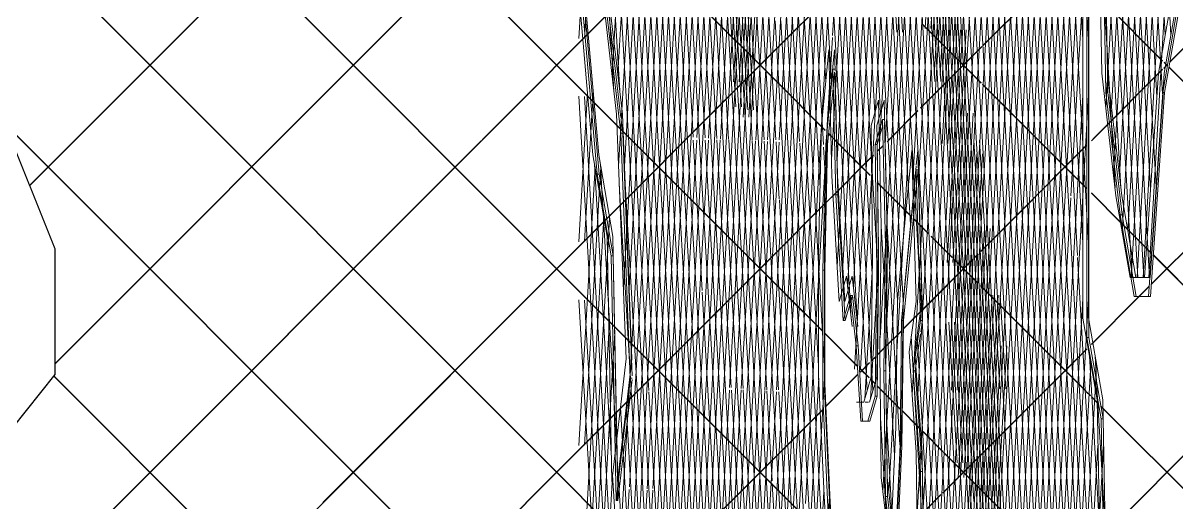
# Model space of a CAD drawing. Header units: millimetres. Extents: x -12186 to 152825, y -4386 to 9463.
# Drawn here: x 121620.1 to 122064.3, y 3819.8 to 4004.7 of the extents above; entities that cross this region are included whole.
import ezdxf

# ---------------------------------------------------------------- set-up
doc = ezdxf.new("R2010")
doc.units = ezdxf.units.MM
doc.layers.add('G-IMPT', color=8, linetype='Continuous', lineweight=5)
doc.layers.add('L-PLNT', color=71, linetype='Continuous', lineweight=5)

# ---------------------------------------------------------------- blocks, each defined once
blk = doc.blocks.new('SVA_Shades of Green Tree - Australian_Tree_based_on_Leopard_Tree_2901-V502-Section 4')
at = {"layer": 'G-IMPT'}
for p, q in [((-37383.68, 3976.32), (-37433.38, 4834.56)), ((-37393.27, 3906.7), (-37445.7, 4812.05)), ((-37386.16, 3940.68), (-37436, 4801.35)), ((-37383.99, 3941.51), (-37433.78, 4801.35)), ((-37391.06, 3906.7), (-37440.8, 4765.63)), ((-37388.73, 3906.7), (-37438.27, 4762.14)), ((-37386.51, 3906.7), (-37436.05, 4762.14)), ((-37564.89, 3968.31), (-37606.24, 4682.32)), ((-37562.67, 3968.31), (-37604.01, 4682.19)), ((-37567.61, 3936.95), (-37606.24, 4603.89)), ((-37565.4, 3936.95), (-37604.01, 4603.76)), ((-37380.51, 3999.98), (-37415.18, 4598.66)), ((-37381.53, 3977.43), (-37417.02, 4590.27)), ((-37378.29, 3999.98), (-37412.53, 4591.27)), ((-37541.19, 3971.21), (-37574.63, 4548.72)), ((-37538.97, 3971.21), (-37572.42, 4548.72)), ((-37572.81, 3948.26), (-37606.24, 4525.46)), ((-37617, 3912.21), (-38224.96, 4521.19)), ((-37616.87, 3912.21), (-38224.83, 4521.19)), ((-37525, 3911.37), (-37489.74, 4520.35)), ((-37522.79, 3911.37), (-37487.52, 4520.35)), ((-37593.43, 3984.59), (-37562.83, 4512.92)), ((-37545.8, 3972.38), (-37576.58, 4503.91)), ((-37543.58, 3972.38), (-37574.37, 4503.91)), ((-37590.92, 3949.53), (-37560.09, 4481.81)), ((-37588.7, 3949.53), (-37557.88, 4481.81)), ((-37501.13, 3965.29), (-37530.71, 4476.06)), ((-37498.91, 3965.29), (-37528.49, 4476.06)), ((-37501.89, 3918.36), (-37469.93, 4470.15)), ((-37499.67, 3918.36), (-37467.72, 4470.15)), ((-37432.85, 3648.99), (-37480.09, 4464.68)), ((-37430.63, 3648.99), (-37477.87, 4464.68)), ((-37437, 3642.17), (-37484.42, 4461.02)), ((-37579.62, 3987.7), (-37552.37, 4458.31)), ((-37577.41, 3987.7), (-37550.16, 4458.31)), ((-37500.07, 3871.38), (-37466.16, 4456.86)), ((-37497.85, 3871.38), (-37463.95, 4456.86)), ((-37589.09, 3902.66), (-37557.33, 4451.13)), ((-37586.88, 3902.58), (-37555.11, 4451.13)), ((-37579.64, 3987.75), (-37606.24, 4447.03)), ((-37577.42, 3987.75), (-37604.01, 4446.9)), ((-37570.59, 3948.26), (-37599.35, 4444.79)), ((-37490.52, 3957.86), (-37462.39, 4443.57)), ((-37488.3, 3957.86), (-37460.17, 4443.57)), ((-37441.14, 3635.35), (-37487.23, 4431.24)), ((-37438.93, 3635.35), (-37485.02, 4431.24)), ((-37445.29, 3628.53), (-37490.05, 4401.46)), ((-37454.19, 3820.38), (-37487.84, 4401.46)), ((-37446, 3562.42), (-37492.87, 4371.68)), ((-37581.64, 3943.94), (-37606.24, 4368.6)), ((-37579.43, 3943.94), (-37604.01, 4368.48)), ((-37421.1, 3980.19), (-37398.54, 4369.69)), ((-37418.88, 3980.19), (-37396.95, 4358.99)), ((-37447.23, 3505.16), (-37495.52, 4339.01)), ((-37445.01, 3505.16), (-37493.3, 4339.01)), ((-37450.04, 3475.19), (-37498.17, 4306.34)), ((-37447.82, 3475.19), (-37495.95, 4306.34)), ((-37490.29, 3883.36), (-37465.67, 4308.43)), ((-37488.07, 3883.36), (-37463.97, 4299.56)), ((-37412.21, 3998.39), (-37429.45, 4296.2)), ((-37489.17, 3824.26), (-37462.12, 4291.32)), ((-37555.55, 3854.38), (-37530.71, 4283.45)), ((-37547.23, 3959.84), (-37528.49, 4283.45)), ((-37486.96, 3824.26), (-37460.29, 4284.75)), ((-37477.68, 3944.29), (-37458.04, 4283.38)), ((-37403.39, 3972.17), (-37385.33, 4284.12)), ((-37401.18, 3972.17), (-37383.67, 4274.52)), ((-37475.46, 3944.29), (-37456.49, 4271.84)), ((-37616.87, 3833.78), (-38046.56, 4264.19)), ((-37525, 3832.94), (-37500.08, 4263.35)), ((-37522.79, 3832.94), (-37497.86, 4263.35)), ((-37480.75, 3927.12), (-37500.05, 4260.38)), ((-37478.53, 3927.12), (-37497.83, 4260.38)), ((-37546.76, 3982.05), (-37530.71, 4259.27)), ((-37544.54, 3982.05), (-37528.49, 4259.27)), ((-37445.43, 3650.91), (-37480.06, 4248.94)), ((-37443.21, 3650.91), (-37477.85, 4248.94)), ((-37400.36, 3946.04), (-37383.63, 4235.04)), ((-37581.86, 3869.28), (-37602.89, 4232.37)), ((-37579.65, 3869.28), (-37600.67, 4232.37)), ((-37469.16, 3982.19), (-37483.47, 4229.34)), ((-37398.15, 3946.04), (-37381.89, 4226.81)), ((-37477.93, 3861.52), (-37457.5, 4214.27)), ((-37397.07, 3924.47), (-37380.22, 4215.44)), ((-37475.71, 3861.52), (-37455.67, 4207.71)), ((-37394.86, 3924.47), (-37378.48, 4207.21)), ((-37592.73, 3978.54), (-37605.87, 4205.5)), ((-37555.55, 3775.95), (-37530.71, 4205.02)), ((-37542.7, 3959.65), (-37528.49, 4205.02)), ((-37413.26, 3938.15), (-37428.69, 4204.65)), ((-37411.05, 3938.15), (-37426.48, 4204.65)), ((-37443.79, 3562.42), (-37480.63, 4198.57)), ((-37512.79, 3965.31), (-37499.43, 4196.13)), ((-37508.58, 3999.82), (-37497.21, 4196.13)), ((-37530.05, 3981.98), (-37728.36, 4180.61)), ((-37529.92, 3981.98), (-37728.23, 4180.61)), ((-37543.01, 3968.37), (-37530.71, 4180.84)), ((-37540.8, 3968.37), (-37528.49, 4180.84)), ((-37530.71, 3969.74), (-37518.54, 4179.77)), ((-37528.49, 3969.74), (-37516.33, 4179.77)), ((-37393.56, 3906.7), (-37378.18, 4172.35)), ((-37483.59, 3897.72), (-37499.14, 4166.26)), ((-37481.37, 3897.72), (-37496.92, 4166.26)), ((-37470.99, 3667.57), (-37442.16, 4165.54)), ((-37391.33, 3906.91), (-37376.55, 4162.12)), ((-37476.04, 3815.62), (-37456.24, 4157.56)), ((-37502.12, 3904.02), (-37516.45, 4151.48)), ((-37499.91, 3904.02), (-37514.24, 4151.48)), ((-37468.78, 3667.57), (-37440.69, 4152.62)), ((-37473.83, 3815.62), (-37454.7, 4146.03)), ((-37417.58, 3620.59), (-37447.66, 4140)), ((-37415.36, 3620.59), (-37445.41, 4139.39)), ((-37572.82, 3948.34), (-37562.1, 4133.47)), ((-37570.61, 3948.34), (-37559.89, 4133.47)), ((-37575.98, 3972.21), (-37566.91, 4128.86)), ((-37573.77, 3972.21), (-37564.69, 4128.86)), ((-37509.02, 3952.11), (-37498.78, 4128.91)), ((-37506.8, 3952.11), (-37496.56, 4128.91)), ((-37532.04, 3950.18), (-37542.09, 4123.69)), ((-37530.38, 3959.69), (-37539.88, 4123.69)), ((-37539.28, 3978.58), (-37530.71, 4126.59)), ((-37537.06, 3978.58), (-37528.49, 4126.59)), ((-37530.05, 3903.55), (-37740.59, 4114.44)), ((-37529.92, 3903.55), (-37740.46, 4114.44)), ((-37530.71, 3891.31), (-37517.83, 4113.6)), ((-37458.75, 3565.18), (-37426.81, 4116.74)), ((-37456.54, 3565.18), (-37424.6, 4116.74)), ((-37528.49, 3891.31), (-37515.68, 4112.5)), ((-37472.9, 4002.59), (-37466.53, 4112.64)), ((-37470.69, 4002.59), (-37464.31, 4112.64)), ((-37511.18, 3982.03), (-37518.21, 4103.36)), ((-37508.97, 3982.03), (-37515.99, 4103.36)), ((-37470.44, 3598.77), (-37441.35, 4101.03)), ((-37389.02, 3906.7), (-37377.58, 4104.13)), ((-37474.19, 3769.21), (-37455.42, 4093.26)), ((-37468.22, 3598.77), (-37439.63, 4092.39)), ((-37416.54, 3681.06), (-37440.29, 4091.18)), ((-37400.34, 3558.13), (-37431.28, 4092.42)), ((-37398.12, 3558.13), (-37429.06, 4092.42)), ((-37386.8, 3906.7), (-37375.99, 4093.42)), ((-37378.7, 3989.56), (-37277.09, 4091.34)), ((-37378.67, 3989.72), (-37277.21, 4091.34)), ((-37544.93, 3780.61), (-37562.73, 4087.99)), ((-37553.12, 3960.16), (-37560.52, 4087.99)), ((-37543.72, 3838.17), (-37558.36, 4090.83)), ((-37548.56, 3959.91), (-37556.14, 4090.83)), ((-37538.34, 3980.38), (-37544.71, 4090.5)), ((-37536.12, 3980.38), (-37542.5, 4090.5)), ((-37492.32, 3970.07), (-37499.14, 4087.83)), ((-37490.1, 3970.07), (-37496.92, 4087.83)), ((-37467.27, 3575.05), (-37437.47, 4089.53)), ((-37424.55, 3662.62), (-37449.16, 4087.58)), ((-37422.34, 3662.62), (-37446.95, 4087.58)), ((-37617, 3833.78), (-37866.17, 4083.38)), ((-37523.47, 3959.01), (-37530.76, 4084.84)), ((-37521.26, 3959.01), (-37528.54, 4084.84)), ((-37471.94, 3769.84), (-37453.74, 4084.03)), ((-37414.32, 3681.06), (-37437.65, 4083.79)), ((-37465.05, 3575.05), (-37435.77, 4080.67)), ((-37643.38, 3959.85), (-37530.05, 4073.37)), ((-37643.25, 3959.85), (-37529.92, 4073.37)), ((-37457.24, 3512.97), (-37424.59, 4076.64)), ((-37455.02, 3512.97), (-37422.38, 4076.64)), ((-37564.57, 3934), (-37556.66, 4070.56)), ((-37560.81, 3960.59), (-37554.44, 4070.56)), ((-37483.88, 4001.11), (-37487.95, 4071.52)), ((-37481.66, 4001.11), (-37485.74, 4071.52)), ((-37437.25, 3588.03), (-37465.21, 4070.91)), ((-37435.03, 3588.03), (-37462.99, 4070.91)), ((-37472.29, 3723.59), (-37452.51, 4065.17)), ((-37469.41, 3984.4), (-37464.67, 4066.26)), ((-37467.2, 3984.4), (-37462.46, 4066.26)), ((-37428.7, 3655.8), (-37452.38, 4064.74)), ((-37817.73, 3942.06), (-37703.9, 4056.09)), ((-37817.6, 3942.06), (-37703.77, 4056.09)), ((-37542.42, 3972.55), (-37547.33, 4057.31)), ((-37540.21, 3972.55), (-37545.12, 4057.31)), ((-37470.07, 3723.71), (-37450.75, 4057.23)), ((-37404.31, 3548.33), (-37433.72, 4056.12)), ((-37513.36, 3941.22), (-37519.96, 4055.24)), ((-37512.11, 3957.89), (-37517.75, 4055.24)), ((-37462.01, 3587.42), (-37434.95, 4054.68)), ((-37426.49, 3655.8), (-37449.57, 4054.46)), ((-37402.1, 3548.33), (-37431.25, 4051.74)), ((-37418.99, 3938.15), (-37412.21, 4055.27)), ((-37399.82, 3941.32), (-37406.19, 4051.42)), ((-37397.6, 3941.32), (-37403.98, 4051.42)), ((-37459.79, 3587.42), (-37433.29, 4045.09)), ((-37416.77, 3938.15), (-37410.61, 4044.56)), ((-37560.97, 3917.72), (-37553.97, 4038.5)), ((-37556.29, 3960.34), (-37551.76, 4038.5)), ((-37466.38, 3958.27), (-37461.77, 4037.99)), ((-37464.17, 3958.27), (-37459.55, 4037.99)), ((-37450.66, 3996.04), (-37410.61, 4036.15)), ((-37450.66, 3995.91), (-37410.61, 4036.02)), ((-37417.8, 3938.15), (-37423.37, 4034.23)), ((-37415.59, 3938.15), (-37421.15, 4034.23)), ((-37569.66, 3924.48), (-37563.82, 4025.27)), ((-37567.45, 3924.48), (-37561.61, 4025.27)), ((-37547.11, 3739.7), (-37563.78, 4027.67)), ((-37557.67, 3960.42), (-37561.57, 4027.67)), ((-37506.85, 3911.03), (-37500.12, 4027.31)), ((-37504.64, 3911.03), (-37497.91, 4027.31)), ((-37493.26, 3907.89), (-37500.13, 4026.56)), ((-37491.67, 3918.66), (-37497.92, 4026.56)), ((-37543.29, 3909.13), (-37549.95, 4024.12)), ((-37544, 3959.66), (-37547.74, 4024.12)), ((-37536.23, 3952.78), (-37532.27, 4021.11)), ((-37533.62, 3959.68), (-37530.06, 4021.11)), ((-37456.02, 3455.55), (-37423.08, 4024.36)), ((-37453.81, 3455.55), (-37420.87, 4024.36)), ((-37594.95, 4016.78), (-37589.48, 3969.61)), ((-37530.05, 3994.94), (-37509.31, 4015.71)), ((-37529.92, 3994.94), (-37509.31, 4015.59)), ((-37381.5, 3990.16), (-37403.99, 4012.69)), ((-37381.5, 3990.03), (-37403.99, 4012.56)), ((-37807.98, 3873.4), (-37673.64, 4007.97)), ((-37807.85, 3873.4), (-37673.51, 4007.97)), ((-37606.24, 3998.77), (-37605.62, 4009.32)), ((-37590.52, 3978.54), (-37592.23, 4008.07)), ((-37591.17, 3985.34), (-37589.82, 4008.76)), ((-37557.92, 3891.99), (-37551.13, 4009.21)), ((-37551.76, 3960.09), (-37548.91, 4009.21)), ((-37513.92, 3872.56), (-37521.72, 4007.12)), ((-37512.33, 3883.27), (-37519.5, 4007.12)), ((-37466.94, 3982.19), (-37468.5, 4009.19)), ((-37434.78, 3642.17), (-37456.04, 4009.18)), ((-37409.99, 3998.39), (-37410.61, 4009.09)), ((-37603.91, 4000.6), (-37603.62, 4005.7)), ((-37525, 3907), (-37530.71, 4005.49)), ((-37522.79, 3907), (-37528.49, 4005.49)), ((-37451.33, 3981.55), (-37474.02, 4004.28)), ((-37451.32, 3981.67), (-37474.01, 4004.4)), ((-37604.01, 3998.89), (-37603.91, 4000.6)), ((-37510.58, 3965.31), (-37508.62, 3999.12)), ((-37464.5, 3912.37), (-37459.31, 4002.05)), ((-37462.28, 3912.37), (-37457.09, 4002.05)), ((-37617, 3907.84), (-37530.05, 3994.94)), ((-37616.87, 3907.84), (-37529.92, 3994.94)), ((-37474.67, 3971.86), (-37451.08, 3995.49)), ((-37474.66, 3972), (-37451.08, 3995.62)), ((-37379.65, 3988.31), (-37380.95, 3989.61)), ((-37379.67, 3988.2), (-37380.95, 3989.49)), ((-37581.61, 3953.49), (-37579.62, 3987.7)), ((-37537.09, 3253.11), (-37579.64, 3987.75)), ((-37579.39, 3953.49), (-37577.41, 3987.7)), ((-37534.88, 3253.11), (-37577.42, 3987.75)), ((-37387.14, 3981.23), (-37381.49, 3986.89)), ((-37387.02, 3981.23), (-37381.49, 3986.77)), ((-37381.05, 3987.34), (-37379.56, 3988.82)), ((-37381.05, 3987.2), (-37379.59, 3988.67)), ((-37370.91, 3979.42), (-37379.04, 3987.57)), ((-37370.78, 3979.42), (-37379.02, 3987.68)), ((-37530.71, 3848.63), (-37538.34, 3980.38)), ((-37534.92, 3959.67), (-37536.12, 3980.38)), ((-37511.36, 3963.26), (-37530.05, 3981.98)), ((-37511.37, 3963.39), (-37529.92, 3981.98)), ((-37423.32, 3953.62), (-37450.82, 3981.17)), ((-37423.45, 3953.62), (-37450.82, 3981.04)), ((-37441.06, 3635.49), (-37421.1, 3980.19)), ((-37438.84, 3635.49), (-37418.88, 3980.19)), ((-37401.98, 3966.37), (-37387.14, 3981.23)), ((-37401.97, 3966.25), (-37387.02, 3981.23)), ((-37606.24, 3920.34), (-37602.9, 3977.96)), ((-37588.95, 3677.94), (-37606.24, 3976.46)), ((-37586.73, 3677.94), (-37604.01, 3976.33)), ((-37600.89, 3974.34), (-37600.68, 3977.96)), ((-37543.29, 3909.26), (-37539.28, 3978.58)), ((-37538.16, 3959.66), (-37537.06, 3978.58)), ((-37414.45, 3938.15), (-37412.21, 3976.84)), ((-37410.61, 3966.13), (-37409.99, 3976.84)), ((-37386.3, 3906.7), (-37381.35, 3977.94)), ((-37601.19, 3969.24), (-37600.89, 3974.34)), ((-37581.89, 3870.08), (-37575.98, 3972.21)), ((-37579.68, 3870.08), (-37573.77, 3972.21)), ((-37530.71, 3770.2), (-37542.42, 3972.55)), ((-37539.46, 3959.66), (-37540.21, 3972.55)), ((-37385.86, 3903.96), (-37316.55, 3973.39)), ((-37385.85, 3904.1), (-37316.67, 3973.39)), ((-37604.01, 3920.47), (-37601.19, 3969.24)), ((-37589.48, 3969.61), (-37585.84, 3875.25)), ((-37562.31, 3923.79), (-37564.89, 3968.31)), ((-37562.23, 3960.67), (-37562.67, 3968.31)), ((-37532.03, 3946.81), (-37530.71, 3969.74)), ((-37529.07, 3959.69), (-37528.49, 3969.74)), ((-37487.53, 3958.97), (-37475.72, 3970.81)), ((-37486.81, 3959.83), (-37475.71, 3970.94)), ((-37462.81, 3863.19), (-37456.63, 3969.9)), ((-37460.59, 3863.19), (-37454.41, 3969.9)), ((-37617, 3755.36), (-37827.3, 3966.01)), ((-37616.87, 3755.36), (-37827.17, 3966.01)), ((-37525, 3754.51), (-37512.8, 3965.16)), ((-37511.34, 3952.25), (-37510.72, 3962.88)), ((-37510.72, 3962.88), (-37510.59, 3965.16)), ((-37495.21, 3863.2), (-37501.13, 3965.29)), ((-37493, 3863.2), (-37498.91, 3965.29)), ((-37412.23, 3938.15), (-37410.61, 3966.13)), ((-37408.93, 3959.28), (-37401.97, 3966.25)), ((-37408.26, 3960.08), (-37401.98, 3966.37)), ((-37898.01, 3704.79), (-37643.9, 3959.33)), ((-37897.88, 3704.79), (-37643.25, 3959.85)), ((-37562.35, 3934), (-37560.87, 3959.59)), ((-37560.09, 3923.79), (-37562.17, 3959.59)), ((-37558.75, 3917.72), (-37556.33, 3959.61)), ((-37544.89, 3739.7), (-37557.63, 3959.6)), ((-37555.7, 3891.99), (-37551.79, 3959.62)), ((-37553.34, 3854.38), (-37547.24, 3959.64)), ((-37547.56, 3864.24), (-37553.09, 3959.62)), ((-37543, 3863.82), (-37548.54, 3959.63)), ((-37548.22, 3864.3), (-37542.7, 3959.59)), ((-37541.08, 3909.13), (-37544, 3959.65)), ((-37541.08, 3909.26), (-37538.18, 3959.34)), ((-37533.89, 3863.37), (-37539.45, 3959.41)), ((-37529.35, 3863.39), (-37534.89, 3959.16)), ((-37534.01, 3952.78), (-37533.65, 3959.09)), ((-37529.83, 3950.18), (-37530.33, 3958.9)), ((-37529.82, 3946.81), (-37529.12, 3958.84)), ((-37508.7, 3703.94), (-37523.47, 3959.01)), ((-37506.49, 3703.94), (-37521.22, 3958.4)), ((-37507.87, 3959.76), (-37510.07, 3961.96)), ((-37507.77, 3959.79), (-37510.06, 3962.08)), ((-37495.66, 3947.65), (-37507.77, 3959.79)), ((-37495.79, 3947.65), (-37507.77, 3959.66)), ((-37444.32, 3788.63), (-37454.22, 3959.5)), ((-37442.11, 3788.63), (-37452, 3959.5)), ((-37595.61, 3711.74), (-37581.61, 3953.49)), ((-37586.77, 3826.02), (-37579.39, 3953.49)), ((-37511.46, 3946.75), (-37512.05, 3956.84)), ((-37495.6, 3951.02), (-37492.78, 3953.84)), ((-37495.47, 3951.02), (-37492.81, 3953.69)), ((-37491.36, 3955.27), (-37489.09, 3957.55)), ((-37491.35, 3955.14), (-37489.08, 3957.42)), ((-37460.21, 3829.59), (-37452.99, 3954.22)), ((-37458, 3829.59), (-37450.78, 3954.22)), ((-37451.51, 3916.63), (-37410.61, 3957.59)), ((-37437.65, 3930.64), (-37410.61, 3957.72)), ((-37410.61, 3940.76), (-37423.45, 3953.62)), ((-37410.61, 3940.89), (-37423.32, 3953.62)), ((-37606.24, 3841.91), (-37600.01, 3949.33)), ((-37593.73, 3838.87), (-37600.18, 3950.25)), ((-37598.09, 3944.29), (-37597.8, 3949.33)), ((-37597.38, 3940.18), (-37597.96, 3950.25)), ((-37543.83, 3821.6), (-37536.23, 3952.78)), ((-37539.19, 3863.46), (-37534.01, 3952.78)), ((-37530.71, 3927.06), (-37532.04, 3950.18)), ((-37529.07, 3936.98), (-37529.83, 3950.18)), ((-37519.02, 3819.55), (-37511.34, 3952.25)), ((-37507.3, 3939.3), (-37495.6, 3951.02)), ((-37507.29, 3939.18), (-37495.47, 3951.02)), ((-37579.95, 3825.2), (-37572.82, 3948.34)), ((-37577.73, 3825.29), (-37570.61, 3948.34)), ((-37532.55, 3253.11), (-37572.81, 3948.26)), ((-37530.34, 3253.11), (-37570.59, 3948.26)), ((-37533.75, 3917.14), (-37532.03, 3946.81)), ((-37531.54, 3917.14), (-37529.82, 3946.81)), ((-37511.14, 3941.22), (-37511.46, 3946.75)), ((-37494.08, 3945.94), (-37495.79, 3947.65)), ((-37494.06, 3946.05), (-37495.66, 3947.65)), ((-37604.01, 3842.04), (-37598.28, 3941.1)), ((-37598.24, 3941.78), (-37598.09, 3944.29)), ((-37597.01, 3933.81), (-37597.38, 3940.18)), ((-37577.77, 3720.22), (-37590.66, 3942.75)), ((-37575.56, 3720.22), (-37588.44, 3942.75)), ((-37541.64, 3253.11), (-37581.64, 3943.94)), ((-37539.42, 3253.11), (-37579.43, 3943.94)), ((-37488.7, 3940.68), (-37491.22, 3943.2)), ((-37488.69, 3940.55), (-37491.21, 3943.07)), ((-37478.15, 3930.12), (-37488.7, 3940.68)), ((-37482.37, 3934.21), (-37488.69, 3940.55)), ((-37531.33, 3310.43), (-37567.61, 3936.95)), ((-37529.12, 3310.43), (-37565.4, 3936.95)), ((-37528.49, 3927.06), (-37529.04, 3936.52)), ((-37510.99, 3935.48), (-37507.29, 3939.18)), ((-37510.88, 3935.72), (-37507.3, 3939.3)), ((-37436.04, 3643.74), (-37418.99, 3938.15)), ((-37433.82, 3643.74), (-37416.82, 3937.33)), ((-37431.02, 3651.99), (-37414.45, 3938.15)), ((-37428.8, 3651.99), (-37412.23, 3938.15)), ((-37396.36, 3567.93), (-37417.8, 3938.15)), ((-37414.25, 3915.08), (-37415.59, 3938.15)), ((-37412.21, 3919.96), (-37413.26, 3938.15)), ((-37410.61, 3930.66), (-37411.05, 3938.15)), ((-37397.3, 3927.56), (-37408.93, 3939.2)), ((-37397.74, 3927.87), (-37408.93, 3939.07)), ((-37606.24, 3214.48), (-37564.57, 3934)), ((-37604.01, 3214.61), (-37562.35, 3934)), ((-37592.66, 3858.64), (-37597.01, 3933.81)), ((-37530.05, 3916.51), (-37511.74, 3934.85)), ((-37529.92, 3916.51), (-37511.74, 3934.72)), ((-37478.16, 3930), (-37481.86, 3933.7)), ((-37606.24, 3763.48), (-37596.61, 3929.73)), ((-37594.69, 3924.69), (-37594.39, 3929.73)), ((-37525, 3828.57), (-37530.71, 3927.06)), ((-37522.79, 3828.57), (-37528.49, 3927.06)), ((-37475.81, 3927.65), (-37477.49, 3929.32)), ((-37475.82, 3927.78), (-37477.48, 3929.44)), ((-37471.76, 3923.71), (-37475.82, 3927.78)), ((-37471.77, 3923.59), (-37475.81, 3927.65)), ((-37451.51, 3916.76), (-37438.22, 3930.07)), ((-37409.99, 3919.96), (-37410.61, 3930.66)), ((-37385.76, 3916), (-37397.3, 3927.56)), ((-37385.77, 3915.88), (-37397.27, 3927.4)), ((-37594.87, 3921.5), (-37594.69, 3924.69)), ((-37578.08, 3779.11), (-37569.66, 3924.48)), ((-37575.86, 3779.11), (-37567.45, 3924.48)), ((-37555.55, 3807.14), (-37562.31, 3923.79)), ((-37558.81, 3901.67), (-37560.09, 3923.79)), ((-37484.68, 3838.14), (-37489.79, 3926.4)), ((-37482.7, 3842.13), (-37487.58, 3926.4)), ((-37466.16, 3917.98), (-37470.65, 3922.48)), ((-37466.04, 3917.98), (-37470.64, 3922.59)), ((-37457.42, 3799.42), (-37450.11, 3925.52)), ((-37455.2, 3799.42), (-37447.9, 3925.52)), ((-37604.01, 3763.61), (-37594.87, 3921.5)), ((-37502.78, 3902.97), (-37501.89, 3918.36)), ((-37500.56, 3902.97), (-37499.67, 3918.36)), ((-37491.05, 3907.89), (-37491.67, 3918.66)), ((-37462.58, 3914.39), (-37466.16, 3917.98)), ((-37462.45, 3914.39), (-37466.04, 3917.98)), ((-37617, 3829.42), (-37530.05, 3916.51)), ((-37616.87, 3829.42), (-37529.92, 3916.51)), ((-37606.24, 3136.05), (-37560.97, 3917.72)), ((-37604.01, 3136.18), (-37558.75, 3917.72)), ((-37591.3, 3828.07), (-37592.98, 3915.03)), ((-37579.05, 3134.91), (-37533.75, 3917.14)), ((-37534.65, 3863.36), (-37531.54, 3917.14)), ((-37474.24, 3893.85), (-37454.58, 3913.55)), ((-37474.23, 3894), (-37454.58, 3913.68)), ((-37452.69, 3904.61), (-37461.58, 3913.52)), ((-37453.87, 3914.39), (-37452.49, 3915.77)), ((-37453.74, 3914.39), (-37452.5, 3915.64)), ((-37394.15, 3567.93), (-37414.21, 3914.39)), ((-37292.49, 3822.44), (-37385.08, 3915.19)), ((-37292.36, 3822.44), (-37385.07, 3915.31)), ((-37530.05, 3825.12), (-37617, 3912.21)), ((-37529.92, 3825.12), (-37616.87, 3912.21)), ((-37553.37, 3735.14), (-37543.29, 3909.26)), ((-37543.7, 3863.88), (-37541.08, 3909.26)), ((-37530.71, 3691.78), (-37543.29, 3909.13)), ((-37538.43, 3863.39), (-37541.08, 3909.13)), ((-37530.71, 3812.88), (-37525, 3911.37)), ((-37523.24, 3903.6), (-37522.79, 3911.37)), ((-37496.19, 3859.81), (-37493.22, 3911.13)), ((-37491.68, 3899.6), (-37491.01, 3911.13)), ((-37452.69, 3904.49), (-37461.58, 3913.39)), ((-37403.55, 3807.94), (-37301.69, 3909.97)), ((-37403.55, 3807.81), (-37301.56, 3909.97)), ((-37704.74, 3819.95), (-37617, 3907.84)), ((-37391.36, 3906.7), (-37386.41, 3906.7)), ((-37553.34, 3807.14), (-37558.77, 3900.96)), ((-37527.44, 3900.93), (-37530.05, 3903.55)), ((-37512.33, 3885.92), (-37529.92, 3903.55)), ((-37528.49, 3812.88), (-37523.26, 3903.28)), ((-37512.33, 3885.8), (-37527.15, 3900.64)), ((-37501.34, 3890.54), (-37502.12, 3904.02)), ((-37499.12, 3890.54), (-37499.91, 3904.02)), ((-37411.05, 3862.91), (-37451.65, 3903.57)), ((-37411.06, 3862.78), (-37451.65, 3903.44)), ((-37390.63, 3899.31), (-37386.65, 3903.3)), ((-37390.51, 3899.31), (-37386.65, 3903.16)), ((-37595.38, 3710.6), (-37606.24, 3898.03)), ((-37593.17, 3710.6), (-37604.01, 3897.9)), ((-37493.98, 3859.81), (-37491.68, 3899.6)), ((-37454.21, 3776.36), (-37447.06, 3899.84)), ((-37451.99, 3776.36), (-37444.84, 3899.84)), ((-37444.13, 3863.72), (-37446.22, 3899.84)), ((-37441.91, 3863.72), (-37444, 3899.84)), ((-37426, 3660.25), (-37412.21, 3898.41)), ((-37410.61, 3887.71), (-37409.99, 3898.41)), ((-37408.93, 3880.98), (-37390.63, 3899.31)), ((-37408.93, 3880.85), (-37390.51, 3899.31)), ((-37606.24, 3057.62), (-37557.92, 3891.99)), ((-37590.88, 3284.53), (-37555.7, 3891.99)), ((-37561.35, 3362.21), (-37530.71, 3891.31)), ((-37530.11, 3863.39), (-37528.49, 3891.31)), ((-37481.32, 3886.9), (-37474.82, 3893.4)), ((-37481.32, 3886.77), (-37474.82, 3893.28)), ((-37460.64, 3835.19), (-37463.78, 3889.43)), ((-37458.43, 3835.19), (-37461.57, 3889.43)), ((-37410.77, 3884.96), (-37410.61, 3887.71)), ((-37604.19, 3720.4), (-37594.63, 3885.51)), ((-37592.98, 3875.64), (-37592.43, 3885.2)), ((-37511.71, 3872.56), (-37512.33, 3883.27)), ((-37498.97, 3872.54), (-37511.59, 3885.18)), ((-37498.96, 3872.4), (-37511.59, 3885.06)), ((-37488.65, 3879.55), (-37482.07, 3886.15)), ((-37488.65, 3879.42), (-37482.07, 3886.02)), ((-37461.08, 3587.42), (-37478.26, 3884.06)), ((-37475.91, 3881.84), (-37476.04, 3884.06)), ((-37423.78, 3660.25), (-37410.78, 3884.79)), ((-37491.2, 3877), (-37488.65, 3879.55)), ((-37491.2, 3876.87), (-37488.65, 3879.42)), ((-37458.86, 3587.42), (-37475.91, 3881.84)), ((-37466.08, 3823.73), (-37410.71, 3879.2)), ((-37466.08, 3823.6), (-37410.71, 3879.07)), ((-37453.85, 3704.19), (-37443.65, 3880.32)), ((-37451.63, 3704.19), (-37441.43, 3880.32)), ((-37601.97, 3720.4), (-37592.98, 3875.64)), ((-37585.84, 3875.25), (-37586.51, 3869.39)), ((-37497.87, 3870.32), (-37494.34, 3873.86)), ((-37497.85, 3870.21), (-37494.34, 3873.73)), ((-37493.59, 3874.48), (-37491.95, 3876.12)), ((-37493.58, 3874.62), (-37491.95, 3876.25)), ((-37405.76, 3808.57), (-37409.69, 3876.49)), ((-37406.89, 3866.42), (-37407.47, 3876.49)), ((-37592.1, 3693.92), (-37581.89, 3870.08)), ((-37586.51, 3869.39), (-37591.3, 3828.07)), ((-37568, 3629.88), (-37581.86, 3869.28)), ((-37580.08, 3863.23), (-37579.68, 3870.08)), ((-37579.29, 3863.12), (-37579.65, 3869.28)), ((-37511.4, 3856.77), (-37498.79, 3869.4)), ((-37511.39, 3856.65), (-37498.78, 3869.28)), ((-37494.49, 3868.05), (-37498.08, 3871.65)), ((-37494.49, 3867.93), (-37498.05, 3871.5)), ((-37423.88, 3618.41), (-37409.12, 3873.23)), ((-37407.2, 3868.2), (-37406.91, 3873.23)), ((-37617, 3676.93), (-37808.41, 3868.66)), ((-37616.87, 3676.93), (-37808.28, 3868.66)), ((-37525, 3676.08), (-37513.9, 3867.82)), ((-37512.22, 3858.58), (-37511.68, 3867.82)), ((-37494.31, 3858.67), (-37492.06, 3866.44)), ((-37492.07, 3865.63), (-37493.99, 3867.55)), ((-37492.07, 3865.5), (-37493.99, 3867.43)), ((-37488.66, 3862.21), (-37491.34, 3864.9)), ((-37488.66, 3862.08), (-37491.34, 3864.77)), ((-37421.67, 3618.41), (-37407.38, 3865.01)), ((-37407.38, 3865.01), (-37407.2, 3868.2)), ((-37406.52, 3860.05), (-37406.89, 3866.42)), ((-37589.88, 3693.92), (-37580.08, 3863.12)), ((-37543.96, 3253.11), (-37579.26, 3862.64)), ((-37576.84, 3134.91), (-37534.67, 3863.04)), ((-37559.13, 3362.21), (-37530.15, 3862.62)), ((-37553.34, 3775.95), (-37548.28, 3863.29)), ((-37551.16, 3735.14), (-37543.74, 3863.31)), ((-37542.72, 3780.61), (-37547.51, 3863.29)), ((-37541.51, 3838.17), (-37542.97, 3863.32)), ((-37541.61, 3821.6), (-37539.19, 3863.34)), ((-37528.49, 3691.78), (-37538.43, 3863.34)), ((-37531.86, 3828.3), (-37533.86, 3862.97)), ((-37528.49, 3848.63), (-37529.3, 3862.54)), ((-37482.42, 3855.96), (-37488.66, 3862.21)), ((-37482.42, 3855.83), (-37488.66, 3862.08)), ((-37409.31, 3861.16), (-37410.88, 3862.73)), ((-37409.31, 3861.03), (-37410.88, 3862.61)), ((-37406.17, 3858.01), (-37408.93, 3860.77)), ((-37406.14, 3857.86), (-37408.93, 3860.65)), ((-37591.55, 3839.51), (-37592.66, 3858.64)), ((-37580.63, 3691.18), (-37590.21, 3856.6)), ((-37587.92, 3855.24), (-37588, 3856.6)), ((-37530.05, 3838.08), (-37512.1, 3856.06)), ((-37529.92, 3838.08), (-37512.1, 3855.94)), ((-37522.79, 3676.08), (-37512.22, 3858.58)), ((-37496.07, 3858.67), (-37494.74, 3858.67)), ((-37404.69, 3828.33), (-37406.52, 3860.05)), ((-36685.12, 3135.75), (-37405.27, 3857.12)), ((-36685.25, 3135.75), (-37405.25, 3856.96)), ((-37603.55, 2987.29), (-37553.34, 3854.38)), ((-37578.42, 3691.18), (-37587.92, 3855.24)), ((-37568.55, 3629.88), (-37555.55, 3854.38)), ((-37487.67, 3811.28), (-37490.06, 3852.54)), ((-37485.45, 3811.28), (-37487.84, 3852.54)), ((-37476, 3849.54), (-37481.69, 3855.23)), ((-37475.99, 3849.4), (-37481.69, 3855.1)), ((-37402.7, 3765.16), (-37404.38, 3852.13)), ((-37525, 3750.14), (-37530.71, 3848.63)), ((-37522.79, 3750.14), (-37528.49, 3848.63)), ((-37474.72, 3848.26), (-37476, 3849.54)), ((-37474.72, 3848.13), (-37475.99, 3849.4)), ((-37466.08, 3839.6), (-37473.73, 3847.26)), ((-37466.08, 3839.47), (-37473.73, 3847.13)), ((-37617, 3750.99), (-37530.05, 3838.08)), ((-37616.87, 3750.99), (-37529.92, 3838.08)), ((-37530.71, 3613.35), (-37543.72, 3838.17)), ((-37528.5, 3613.53), (-37541.51, 3838.17)), ((-37482.46, 3838.14), (-37482.62, 3840.8)), ((-37412.69, 3785.99), (-37465.88, 3839.27)), ((-37412.69, 3786.12), (-37465.87, 3839.39)), ((-37415.78, 3679.76), (-37406.4, 3841.85)), ((-37404.76, 3831.97), (-37404.2, 3841.53)), ((-37530.05, 3746.69), (-37617, 3833.78)), ((-37529.92, 3746.69), (-37616.87, 3833.78)), ((-37797.22, 3648.89), (-37617, 3829.42)), ((-37797.09, 3648.89), (-37616.87, 3829.42)), ((-37601.43, 3689.59), (-37593.31, 3829.89)), ((-37583.49, 3662.14), (-37593.24, 3830.47)), ((-37591.29, 3826.38), (-37591.09, 3829.89)), ((-37590.95, 3829.11), (-37591.02, 3830.47)), ((-37581.28, 3662.14), (-37590.95, 3829.11)), ((-37530.71, 3734.45), (-37525, 3832.94)), ((-37528.49, 3734.45), (-37522.79, 3832.94)), ((-37413.57, 3679.76), (-37404.76, 3831.97)), ((-37593.39, 3711.74), (-37586.84, 3824.91)), ((-37591.63, 3820.67), (-37591.39, 3824.72)), ((-37588.59, 3676.1), (-37579.98, 3824.68)), ((-37586.37, 3676.1), (-37577.77, 3824.68)), ((-37528.49, 3770.2), (-37531.79, 3827.22)), ((-37510.71, 3805.75), (-37530.05, 3825.12)), ((-37510.7, 3805.86), (-37529.92, 3825.12)), ((-37514.55, 3648.05), (-37525, 3828.57)), ((-37512.33, 3648.05), (-37522.79, 3828.57)), ((-37403.58, 3809.21), (-37404.69, 3828.33)), ((-37550.74, 3702.13), (-37543.83, 3821.6)), ((-37548.53, 3702.13), (-37541.61, 3821.6)), ((-37524.91, 3599.27), (-37511.88, 3824.25)), ((-37510.2, 3815.02), (-37509.79, 3822.1)), ((-37509.79, 3822.1), (-37509.66, 3824.25)), ((-37473.03, 3816.77), (-37466.82, 3822.99)), ((-37473.02, 3816.65), (-37466.83, 3822.85))]:
    blk.add_line(p, q, dxfattribs=at)
at = {"layer": 'G-IMPT', "flags": 128}
for points in [[(-37404.92, 3765.16), (-37406.74, 3859.52), (-37412.21, 3890.97), (-37412.21, 4079.69), (-37406.74, 4079.69), (-37404.92, 3985.33), (-37399.45, 3938.15), (-37393.98, 3906.7), (-37388.52, 3906.7), (-37383.05, 3985.33), (-37377.58, 4016.78), (-37377.58, 4111.14), (-37378.5, 4205.5), (-37383.96, 4236.95), (-37386.7, 4331.31), (-37392.16, 4362.77), (-37398.54, 4347.04), (-37398.54, 4441.4)], [(-37381.28, 3978.95), (-37380.84, 3985.33), (-37375.37, 4016.78), (-37375.37, 4111.14), (-37376.21, 4198.11)], [(-37606.24, 4142.27), (-37602.63, 4111.14), (-37597.16, 4016.78), (-37591.69, 3969.61), (-37588.05, 3875.25), (-37593.52, 3828.07), (-37595.34, 3922.43), (-37600.81, 3953.88), (-37606.24, 4016.36)], [(-37409.99, 3890.97), (-37409.99, 4079.69), (-37404.92, 4079.69)], [(-37404.53, 4079.69), (-37402.7, 3985.33), (-37397.24, 3938.15), (-37391.77, 3906.7)], [(-37592.98, 3915.03), (-37593.12, 3922.43), (-37598.59, 3953.88), (-37604.01, 4016.27)], [(-38214.22, 3491.38), (-38175.52, 3539.82), (-38175.52, 3588.26), (-38185.19, 3636.7), (-38127.14, 3646.39), (-38069.09, 3607.64), (-38020.71, 3627.01), (-38020.71, 3675.45), (-38040.06, 3723.89), (-37991.68, 3752.95), (-37943.31, 3743.27), (-37894.93, 3782.02), (-37846.55, 3820.77), (-37807.85, 3869.21), (-37807.85, 3917.64), (-37827.2, 3966.08), (-37875.58, 3995.15), (-37894.93, 3946.71), (-37943.31, 3898.27), (-37991.68, 3907.96), (-38030.39, 3888.58)], [(-37858.3, 3811.46), (-37846.68, 3820.77), (-37807.98, 3869.21), (-37807.98, 3917.64), (-37827.33, 3966.08), (-37875.7, 3995.15), (-37880.93, 3982.07)], [(-37499.33, 3858.67), (-37496.52, 3858.67), (-37493.72, 3868.36), (-37493.16, 3916.8), (-37493.72, 3965.24), (-37490.91, 3974.93), (-37489.79, 3926.49), (-37490.35, 3878.05), (-37489.79, 3829.61), (-37486.42, 3800.55), (-37484.18, 3848.99), (-37483.62, 3897.43), (-37480.81, 3926.49), (-37478, 3955.55), (-37476.32, 3897.43), (-37479.13, 3878.05), (-37476.32, 3839.3), (-37475.76, 3790.86)], [(-37508.87, 3781.17), (-37511.68, 3819.92), (-37513.92, 3868.36), (-37513.92, 3916.8), (-37512.8, 3965.24), (-37509.99, 3994.3), (-37508.87, 3945.86), (-37506.07, 3897.43), (-37503.26, 3907.11), (-37501.01, 3887.74)], [(-37508.41, 3987.76), (-37507.78, 3994.3), (-37507.59, 3986.09)], [(-37510.62, 3963.96), (-37510.59, 3965.24), (-37508.42, 3987.64)], [(-37507.57, 3985.43), (-37506.66, 3945.86), (-37503.85, 3897.43), (-37502.17, 3903.22)], [(-37491.45, 3960.19), (-37491.5, 3965.24), (-37488.84, 3974.44)], [(-37488.7, 3974.93), (-37487.57, 3926.49), (-37488.14, 3878.05), (-37487.57, 3829.61), (-37484.41, 3802.26)], [(-37511.59, 3865.81), (-37511.71, 3868.36), (-37511.71, 3916.8), (-37510.62, 3963.96)], [(-37492.06, 3866.44), (-37491.5, 3868.36), (-37490.94, 3916.8), (-37491.45, 3960.19)], [(-37476.33, 3949.9), (-37475.79, 3955.55), (-37474.1, 3897.43), (-37474.8, 3892.63)], [(-37481.4, 3897.43), (-37478.59, 3926.49), (-37476.37, 3949.58)], [(-37929.24, 3754.53), (-37849.59, 3674.73), (-37616.87, 3907.84)], [(-37506.88, 3753.69), (-37511.5, 3673.89), (-37525, 3907)], [(-37505.18, 3744.82), (-37509.29, 3673.89), (-37522.79, 3907)], [(-37501.99, 3903.87), (-37501.05, 3907.11), (-37498.8, 3887.74)], [(-37484.41, 3802.26), (-37484.21, 3800.55), (-37481.96, 3848.99), (-37481.41, 3896.32)], [(-37474.8, 3892.63), (-37476.91, 3878.05), (-37476.76, 3875.97)], [(-37404.38, 3852.13), (-37404.53, 3859.52), (-37409.87, 3890.29)], [(-37476.76, 3875.97), (-37474.1, 3839.3), (-37473.54, 3790.86), (-37470.74, 3752.11), (-37468.49, 3655.23), (-37469.61, 3606.79), (-37466.25, 3587.42), (-37463.44, 3558.35), (-37461.35, 3580.02)], [(-37498.35, 3718.07), (-37498.24, 3723.05), (-37501.05, 3752.11), (-37503.85, 3742.42), (-37506.66, 3781.17), (-37509.46, 3819.92), (-37511.59, 3865.81)]]:
    blk.add_lwpolyline(points, dxfattribs=at)
at = {"layer": 'L-PLNT'}
for p, q in [((-37410.61, 3883.58), (-37410.61, 4072.3)), ((-37409.87, 4072.3), (-37409.87, 3883.58)), ((-37405.15, 4072.3), (-37403.32, 3977.94)), ((-37402.58, 3977.94), (-37404.41, 4072.3)), ((-37599.21, 3946.48), (-37604.68, 4009.39)), ((-37603.94, 4009.39), (-37598.47, 3946.48)), ((-37595.57, 4009.39), (-37590.1, 3962.21)), ((-37590.06, 3968.26), (-37594.83, 4009.39)), ((-37381.46, 3977.94), (-37375.99, 4009.39)), ((-37375.25, 4009.39), (-37380.72, 3977.94)), ((-37511.21, 3957.85), (-37508.4, 3986.91)), ((-37508.4, 3986.91), (-37507.28, 3938.47)), ((-37507.66, 3986.91), (-37508.4, 3986.91)), ((-37507.77, 3985.78), (-37508.26, 3980.74)), ((-37506.54, 3938.47), (-37507.63, 3985.53)), ((-37508.26, 3980.74), (-37510.47, 3957.85)), ((-37403.32, 3977.94), (-37397.86, 3930.76)), ((-37402.58, 3977.94), (-37403.32, 3977.94)), ((-37397.12, 3930.76), (-37402.58, 3977.94)), ((-37386.92, 3899.31), (-37381.46, 3977.94)), ((-37380.72, 3977.94), (-37386.18, 3899.31)), ((-37380.72, 3977.94), (-37381.46, 3977.94)), ((-37589.36, 3962.21), (-37589.95, 3967.27)), ((-37492.12, 3957.85), (-37489.32, 3967.53)), ((-37489.32, 3967.53), (-37488.19, 3919.09)), ((-37488.58, 3967.53), (-37489.32, 3967.53)), ((-37489.26, 3965.17), (-37491.39, 3957.85)), ((-37487.46, 3919.09), (-37488.55, 3966.38)), ((-37590.1, 3962.21), (-37586.46, 3867.85)), ((-37589.36, 3962.21), (-37590.1, 3962.21)), ((-37585.75, 3868.7), (-37589.36, 3962.17)), ((-37512.33, 3909.41), (-37511.21, 3957.85)), ((-37510.47, 3957.85), (-37511.59, 3909.41)), ((-37510.47, 3957.85), (-37511.21, 3957.85)), ((-37491.56, 3909.41), (-37492.12, 3957.85)), ((-37491.39, 3957.85), (-37492.12, 3957.85)), ((-37491.39, 3957.85), (-37490.82, 3909.41)), ((-37593.74, 3915.03), (-37599.21, 3946.48)), ((-37598.47, 3946.48), (-37599.21, 3946.48)), ((-37598.47, 3946.48), (-37593.01, 3915.03)), ((-37479.21, 3919.09), (-37476.41, 3948.16)), ((-37476.41, 3948.16), (-37474.72, 3890.03)), ((-37475.67, 3948.16), (-37476.41, 3948.16)), ((-37475.67, 3948.16), (-37476.24, 3942.28)), ((-37473.99, 3890.03), (-37475.67, 3948.16)), ((-37476.24, 3942.28), (-37478.48, 3919.09)), ((-37507.28, 3938.47), (-37504.47, 3890.03)), ((-37506.54, 3938.47), (-37507.28, 3938.47)), ((-37503.86, 3892.15), (-37506.54, 3938.47)), ((-37397.86, 3930.76), (-37392.39, 3899.31)), ((-37397.12, 3930.76), (-37397.86, 3930.76)), ((-37391.65, 3899.31), (-37397.12, 3930.76)), ((-37488.19, 3919.09), (-37488.76, 3870.66)), ((-37487.46, 3919.09), (-37488.19, 3919.09)), ((-37488.02, 3870.66), (-37487.46, 3919.09)), ((-37482.02, 3890.03), (-37479.21, 3919.09)), ((-37478.48, 3919.09), (-37481.28, 3890.03)), ((-37591.92, 3820.67), (-37593.74, 3915.03)), ((-37593.01, 3915.03), (-37593.74, 3915.03)), ((-37593.01, 3915.03), (-37591.29, 3826.13)), ((-37512.33, 3860.97), (-37512.33, 3909.41)), ((-37511.59, 3909.41), (-37512.33, 3909.41)), ((-37511.59, 3909.41), (-37511.59, 3860.97)), ((-37492.12, 3860.97), (-37491.56, 3909.41)), ((-37490.82, 3909.41), (-37491.56, 3909.41)), ((-37490.82, 3909.41), (-37491.39, 3860.97)), ((-37504.47, 3890.03), (-37501.67, 3899.72)), ((-37501.45, 3897.9), (-37503.73, 3890.03)), ((-37501.67, 3899.72), (-37499.42, 3880.34)), ((-37500.93, 3899.72), (-37501.67, 3899.72)), ((-37500.93, 3899.72), (-37501.45, 3897.9)), ((-37498.68, 3880.34), (-37500.93, 3899.72)), ((-37392.39, 3899.31), (-37386.92, 3899.31)), ((-37391.65, 3899.31), (-37392.39, 3899.31)), ((-37386.92, 3899.31), (-37391.65, 3899.31)), ((-37386.18, 3899.31), (-37386.92, 3899.31)), ((-37503.73, 3890.03), (-37503.86, 3892.15)), ((-37503.73, 3890.03), (-37504.47, 3890.03)), ((-37482.58, 3841.59), (-37482.02, 3890.03)), ((-37481.28, 3890.03), (-37482.02, 3890.03)), ((-37481.28, 3890.03), (-37481.84, 3841.59)), ((-37474.72, 3890.03), (-37477.53, 3870.66)), ((-37473.99, 3890.03), (-37474.72, 3890.03)), ((-37474.62, 3885.64), (-37473.99, 3890.03)), ((-37476.79, 3870.66), (-37474.72, 3884.93)), ((-37405.15, 3852.13), (-37410.61, 3883.58)), ((-37409.87, 3883.58), (-37410.61, 3883.58)), ((-37409.87, 3883.58), (-37404.41, 3852.13)), ((-37499.42, 3880.34), (-37497.74, 3851.28)), ((-37498.68, 3880.34), (-37499.42, 3880.34)), ((-37497, 3851.28), (-37498.68, 3880.34)), ((-37488.76, 3870.66), (-37488.19, 3822.22)), ((-37488.02, 3870.66), (-37488.76, 3870.66)), ((-37487.46, 3822.22), (-37488.02, 3870.66)), ((-37477.53, 3870.66), (-37474.72, 3831.9)), ((-37476.79, 3870.66), (-37477.53, 3870.66)), ((-37473.99, 3831.9), (-37476.79, 3870.66)), ((-37586.46, 3867.85), (-37591.92, 3820.67)), ((-37591.18, 3820.67), (-37585.77, 3867.36)), ((-37585.72, 3867.85), (-37586.46, 3867.85)), ((-37510.08, 3812.53), (-37512.33, 3860.97)), ((-37511.59, 3860.97), (-37512.33, 3860.97)), ((-37511.59, 3860.97), (-37509.35, 3812.53)), ((-37494.93, 3851.28), (-37492.12, 3860.97)), ((-37491.39, 3860.97), (-37494.19, 3851.28)), ((-37491.39, 3860.97), (-37492.12, 3860.97)), ((-37497.74, 3851.28), (-37494.93, 3851.28)), ((-37497, 3851.28), (-37497.74, 3851.28)), ((-37494.93, 3851.28), (-37497, 3851.28)), ((-37494.19, 3851.28), (-37494.93, 3851.28)), ((-37403.32, 3757.77), (-37405.15, 3852.13)), ((-37404.41, 3852.13), (-37405.15, 3852.13)), ((-37404.41, 3852.13), (-37402.58, 3757.77)), ((-37484.83, 3793.15), (-37482.58, 3841.59)), ((-37481.84, 3841.59), (-37484.09, 3793.15)), ((-37481.84, 3841.59), (-37482.58, 3841.59)), ((-37474.72, 3831.9), (-37474.16, 3783.47)), ((-37473.99, 3831.9), (-37474.72, 3831.9)), ((-37473.43, 3783.47), (-37473.99, 3831.9)), ((-37591.29, 3826.13), (-37591.18, 3820.67)), ((-37591.18, 3820.67), (-37591.92, 3820.67)), ((-37488.19, 3822.22), (-37484.83, 3793.15)), ((-37487.46, 3822.22), (-37488.19, 3822.22)), ((-37484.62, 3797.7), (-37487.46, 3822.22))]:
    blk.add_line(p, q, dxfattribs=at)

msp = doc.modelspace()

# ---------------------------------------------------------------- block references
at = {"layer": 'L-PLNT'}
msp.add_blockref('SVA_Shades of Green Tree - Australian_Tree_based_on_Leopard_Tree_2901-V502-Section 4', (159440.27, 0), dxfattribs=at)

doc.saveas('drawing.dxf')
